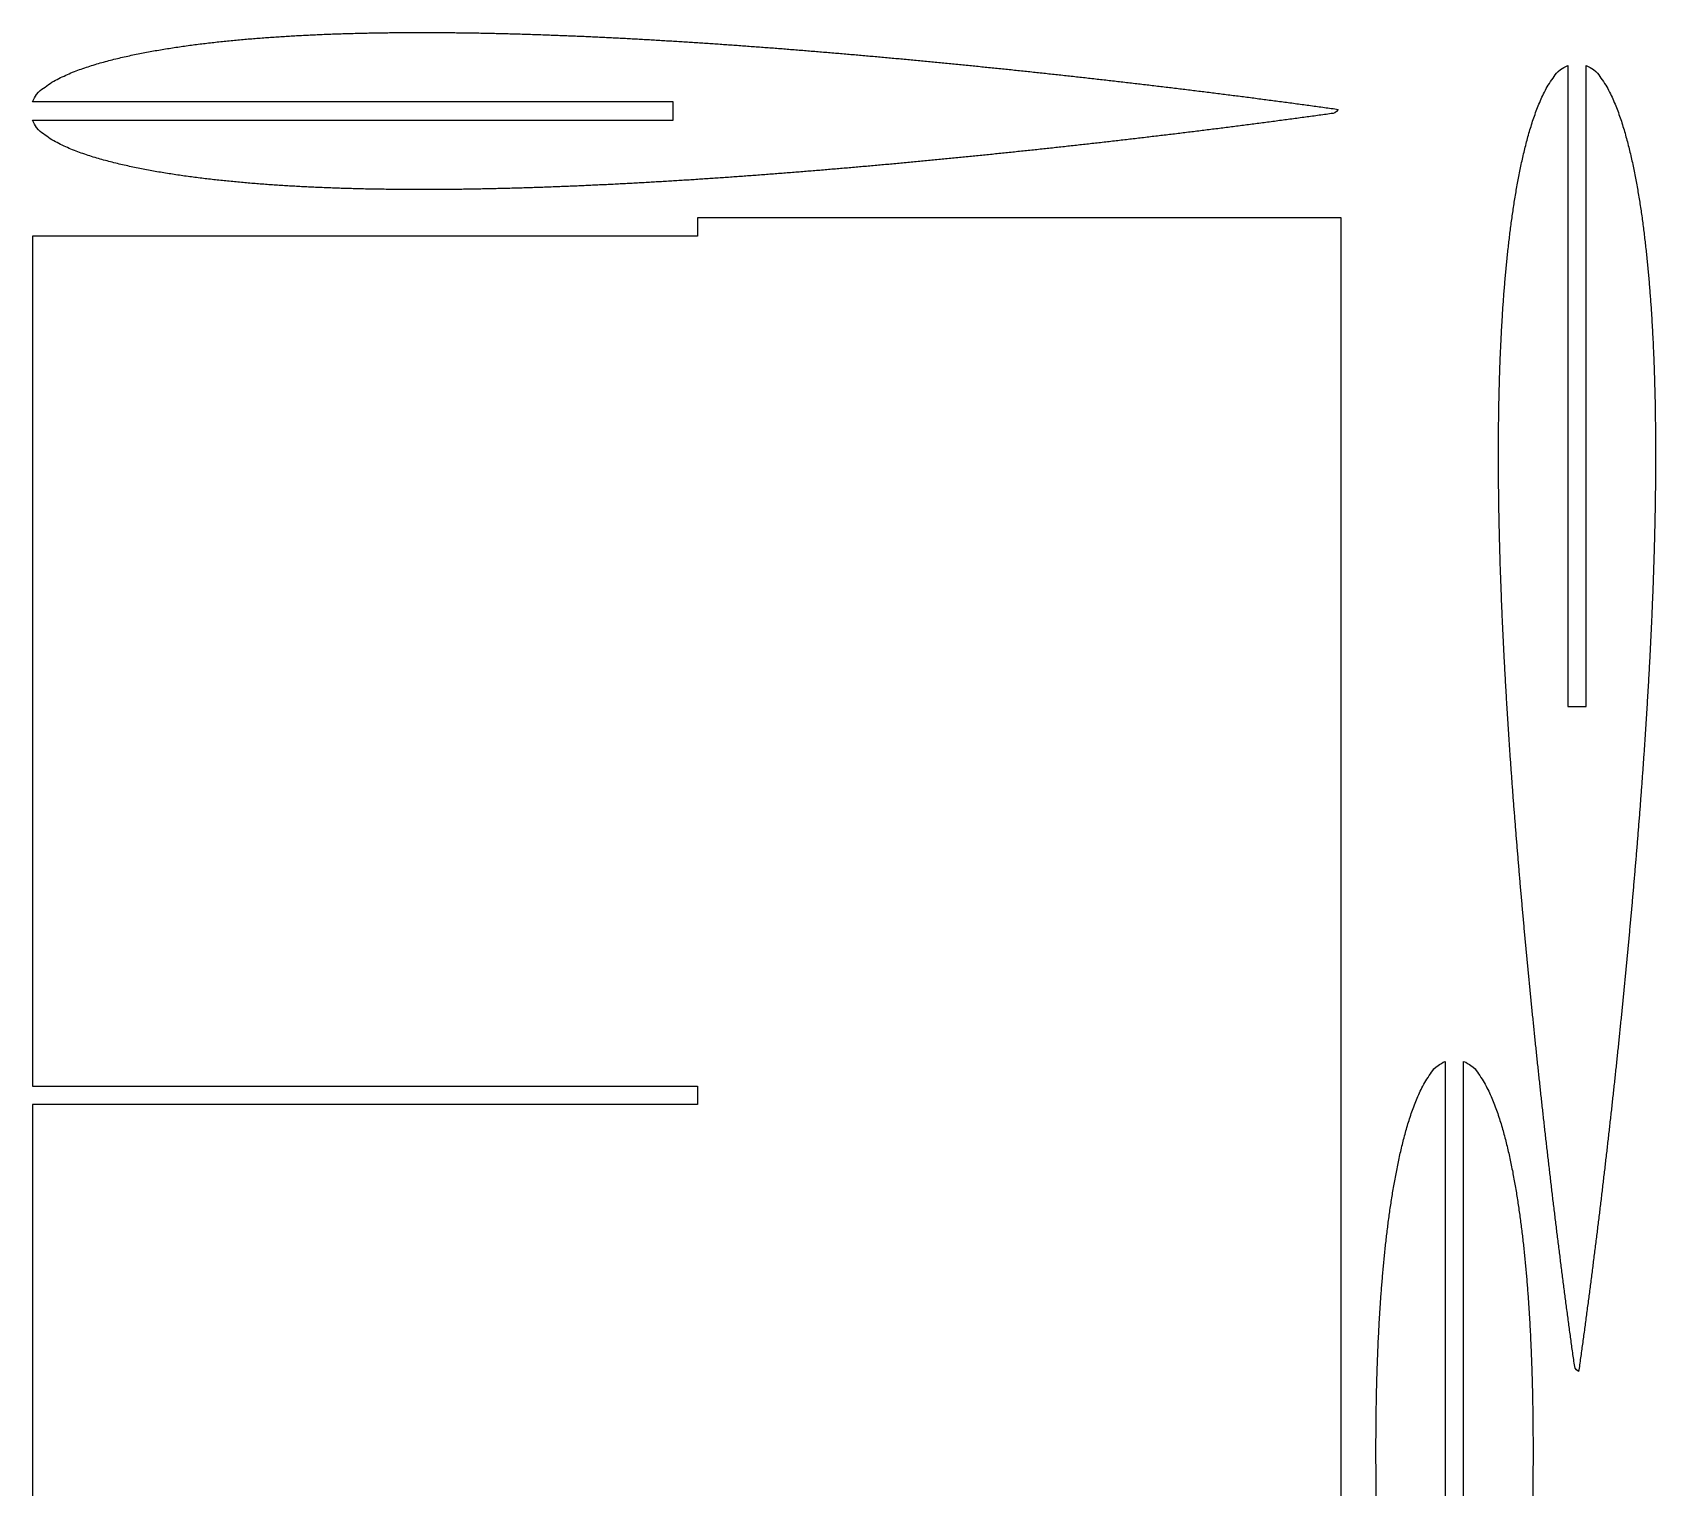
# Model space of a CAD drawing. Header units: millimetres. Extents: x 3.04 to 6.79, y 0.4 to 8.83.
# Drawn here: x 3.04 to 6.761, y 5.49 to 8.825 of the extents above; entities that cross this region are included whole.
import ezdxf

# ---------------------------------------------------------------- set-up
doc = ezdxf.new("R2010")
doc.units = ezdxf.units.MM
doc.layers.add('Default', color=18, linetype='Continuous', true_color=0x000000)

msp = doc.modelspace()

# ---------------------------------------------------------------- linework, layer by layer
at = {"layer": 'Default'}
for points in [[(6.5599, 8.7493), (6.5599, 7.2802), (6.6019, 7.2802), (6.6019, 8.7493)], [(3.04, 8.6241), (4.5091, 8.6241), (4.5091, 8.6661), (3.04, 8.6661)], [(6.279, 6.467), (6.279, 4.9979), (6.321, 4.9979), (6.321, 6.467)]]:
    msp.add_lwpolyline(points, dxfattribs=at)
msp.add_lwpolyline([(4.5643, 0.4), (6.04, 0.4), (6.04, 8.4), (4.5643, 8.4), (4.5643, 8.358), (3.04, 8.358), (3.04, 6.41), (4.5643, 6.41), (4.5643, 6.368), (3.04, 6.368), (3.04, 4.42), (4.5643, 4.42), (4.5643, 4.378), (3.04, 4.378), (3.04, 2.43), (4.5643, 2.43), (4.5643, 2.388), (3.04, 2.388), (3.04, 0.44), (4.5643, 0.44)], close=True, dxfattribs=at)
for points, knots in [([(3.04, 8.6661), (3.0429, 8.6725), (3.0531, 8.6904), (3.0646, 8.6967), (3.0809, 8.7092), (3.0965, 8.7177), (3.1124, 8.7256), (3.1281, 8.7324), (3.1439, 8.7386), (3.1597, 8.7442), (3.1755, 8.7494), (3.1913, 8.7542), (3.2071, 8.7586), (3.2229, 8.7628), (3.2387, 8.7666), (3.2545, 8.7703), (3.2702, 8.7737), (3.286, 8.777), (3.3018, 8.78), (3.3176, 8.7829), (3.3334, 8.7856), (3.3492, 8.7882), (3.365, 8.7907), (3.3808, 8.793), (3.3966, 8.7952), (3.4123, 8.7973), (3.4281, 8.7993), (3.4439, 8.8012), (3.4597, 8.803), (3.4755, 8.8047), (3.4913, 8.8063), (3.5071, 8.8078), (3.5229, 8.8093), (3.5387, 8.8106), (3.5545, 8.8119), (3.5702, 8.8131), (3.586, 8.8143), (3.6018, 8.8153), (3.6176, 8.8163), (3.6334, 8.8173), (3.6492, 8.8182), (3.665, 8.819), (3.6808, 8.8197), (3.6966, 8.8204), (3.7123, 8.8211), (3.7281, 8.8217), (3.7439, 8.8222), (3.7597, 8.8227), (3.7755, 8.8232), (3.7913, 8.8236), (3.8071, 8.8239), (3.8229, 8.8242), (3.8387, 8.8245), (3.8545, 8.8247), (3.8702, 8.8249), (3.886, 8.825), (3.9018, 8.8251), (3.9176, 8.8252), (3.9334, 8.8252), (3.9492, 8.8252), (3.965, 8.8251), (3.9808, 8.825), (3.9966, 8.8249), (4.0123, 8.8247), (4.0281, 8.8245), (4.0439, 8.8243), (4.0597, 8.8241), (4.0755, 8.8238), (4.0913, 8.8234), (4.1071, 8.8231), (4.1229, 8.8227), (4.1387, 8.8223), (4.1545, 8.8218), (4.1702, 8.8214), (4.186, 8.8209), (4.2018, 8.8204), (4.2176, 8.8198), (4.2334, 8.8192), (4.2492, 8.8186), (4.265, 8.818), (4.2808, 8.8174), (4.2966, 8.8167), (4.3123, 8.816), (4.3281, 8.8153), (4.3439, 8.8145), (4.3597, 8.8138), (4.3755, 8.813), (4.3913, 8.8122), (4.4071, 8.8113), (4.4229, 8.8105), (4.4387, 8.8096), (4.4545, 8.8087), (4.4702, 8.8078), (4.486, 8.8069), (4.5018, 8.8059), (4.5176, 8.8049), (4.5334, 8.804), (4.5492, 8.803), (4.565, 8.8019), (4.5808, 8.8009), (4.5966, 8.7998), (4.6123, 8.7988), (4.6281, 8.7977), (4.6439, 8.7966), (4.6597, 8.7954), (4.6755, 8.7943), (4.6913, 8.7931), (4.7071, 8.792), (4.7229, 8.7908), (4.7387, 8.7896), (4.7545, 8.7884), (4.7702, 8.7871), (4.786, 8.7859), (4.8018, 8.7846), (4.8176, 8.7833), (4.8334, 8.782), (4.8492, 8.7807), (4.865, 8.7794), (4.8808, 8.7781), (4.8966, 8.7767), (4.9123, 8.7754), (4.9281, 8.774), (4.9439, 8.7726), (4.9597, 8.7712), (4.9755, 8.7698), (4.9913, 8.7684), (5.0071, 8.767), (5.0229, 8.7655), (5.0387, 8.7641), (5.0545, 8.7626), (5.0702, 8.7611), (5.086, 8.7596), (5.1018, 8.7581), (5.1176, 8.7566), (5.1334, 8.7551), (5.1492, 8.7535), (5.165, 8.752), (5.1808, 8.7504), (5.1966, 8.7488), (5.2123, 8.7472), (5.2281, 8.7456), (5.2439, 8.744), (5.2597, 8.7424), (5.2755, 8.7408), (5.2913, 8.7391), (5.3071, 8.7375), (5.3229, 8.7358), (5.3387, 8.7341), (5.3545, 8.7324), (5.3702, 8.7307), (5.386, 8.729), (5.4018, 8.7273), (5.4176, 8.7256), (5.4334, 8.7238), (5.4492, 8.7221), (5.465, 8.7203), (5.4808, 8.7185), (5.4966, 8.7167), (5.5123, 8.715), (5.5281, 8.7131), (5.5439, 8.7113), (5.5597, 8.7095), (5.5755, 8.7076), (5.5913, 8.7058), (5.6071, 8.7039), (5.6229, 8.702), (5.6387, 8.7002), (5.6545, 8.6983), (5.6702, 8.6963), (5.686, 8.6944), (5.7018, 8.6925), (5.7176, 8.6905), (5.7334, 8.6886), (5.7492, 8.6866), (5.765, 8.6846), (5.7808, 8.6826), (5.7966, 8.6806), (5.8123, 8.6786), (5.8281, 8.6766), (5.8439, 8.6745), (5.8597, 8.6724), (5.8755, 8.6704), (5.8913, 8.6683), (5.9071, 8.6662), (5.9229, 8.6641), (5.9387, 8.662), (5.9545, 8.6598), (5.9702, 8.6577), (5.986, 8.6555), (6.0018, 8.6533), (6.0176, 8.6511), (6.0281, 8.6497), (6.0334, 8.6489)], [383.422958, 383.422958, 383.422958, 383.422958, 383.909759, 384.909759, 385.909759, 386.909759, 387.909759, 388.909759, 389.909759, 390.909759, 391.909759, 392.909759, 393.909759, 394.909759, 395.909759, 396.909759, 397.909759, 398.909759, 399.909759, 400.909759, 401.909759, 402.909759, 403.909759, 404.909759, 405.909759, 406.909759, 407.909759, 408.909759, 409.909759, 410.909759, 411.909759, 412.909759, 413.909759, 414.909759, 415.909759, 416.909759, 417.909759, 418.909759, 419.909759, 420.909759, 421.909759, 422.909759, 423.909759, 424.909759, 425.909759, 426.909759, 427.909759, 428.909759, 429.909759, 430.909759, 431.909759, 432.909759, 433.909759, 434.909759, 435.909759, 436.909759, 437.909759, 438.909759, 439.909759, 440.909759, 441.909759, 442.909759, 443.909759, 444.909759, 445.909759, 446.909759, 447.909759, 448.909759, 449.909759, 450.909759, 451.909759, 452.909759, 453.909759, 454.909759, 455.909759, 456.909759, 457.909759, 458.909759, 459.909759, 460.909759, 461.909759, 462.909759, 463.909759, 464.909759, 465.909759, 466.909759, 467.909759, 468.909759, 469.909759, 470.909759, 471.909759, 472.909759, 473.909759, 474.909759, 475.909759, 476.909759, 477.909759, 478.909759, 479.909759, 480.909759, 481.909759, 482.909759, 483.909759, 484.909759, 485.909759, 486.909759, 487.909759, 488.909759, 489.909759, 490.909759, 491.909759, 492.909759, 493.909759, 494.909759, 495.909759, 496.909759, 497.909759, 498.909759, 499.909759, 500.909759, 501.909759, 502.909759, 503.909759, 504.909759, 505.909759, 506.909759, 507.909759, 508.909759, 509.909759, 510.909759, 511.909759, 512.909759, 513.909759, 514.909759, 515.909759, 516.909759, 517.909759, 518.909759, 519.909759, 520.909759, 521.909759, 522.909759, 523.909759, 524.909759, 525.909759, 526.909759, 527.909759, 528.909759, 529.909759, 530.909759, 531.909759, 532.909759, 533.909759, 534.909759, 535.909759, 536.909759, 537.909759, 538.909759, 539.909759, 540.909759, 541.909759, 542.909759, 543.909759, 544.909759, 545.909759, 546.909759, 547.909759, 548.909759, 549.909759, 550.909759, 551.909759, 552.909759, 553.909759, 554.909759, 555.909759, 556.909759, 557.909759, 558.909759, 559.909759, 560.909759, 561.909759, 562.909759, 563.909759, 564.909759, 565.909759, 566.909759, 567.909759, 568.909759, 569.909759, 570.909759, 571.909759, 572.909759, 572.909759, 572.909759, 572.909759]), ([(6.5846, 5.7559), (6.5763, 5.7611), (6.5749, 5.7717), (6.5727, 5.7874), (6.5705, 5.8032), (6.5683, 5.819), (6.5662, 5.8348), (6.564, 5.8506), (6.5619, 5.8664), (6.5598, 5.8822), (6.5577, 5.898), (6.5556, 5.9138), (6.5536, 5.9296), (6.5515, 5.9453), (6.5494, 5.9611), (6.5474, 5.9769), (6.5454, 5.9927), (6.5434, 6.0085), (6.5414, 6.0243), (6.5394, 6.0401), (6.5374, 6.0559), (6.5355, 6.0717), (6.5335, 6.0874), (6.5316, 6.1032), (6.5297, 6.119), (6.5277, 6.1348), (6.5258, 6.1506), (6.524, 6.1664), (6.5221, 6.1822), (6.5202, 6.198), (6.5184, 6.2138), (6.5165, 6.2296), (6.5147, 6.2453), (6.5129, 6.2611), (6.5111, 6.2769), (6.5093, 6.2927), (6.5075, 6.3085), (6.5057, 6.3243), (6.5039, 6.3401), (6.5022, 6.3559), (6.5004, 6.3717), (6.4987, 6.3874), (6.497, 6.4032), (6.4953, 6.419), (6.4936, 6.4348), (6.4919, 6.4506), (6.4902, 6.4664), (6.4885, 6.4822), (6.4869, 6.498), (6.4852, 6.5138), (6.4836, 6.5296), (6.482, 6.5453), (6.4804, 6.5611), (6.4788, 6.5769), (6.4772, 6.5927), (6.4756, 6.6085), (6.474, 6.6243), (6.4725, 6.6401), (6.4709, 6.6559), (6.4694, 6.6717), (6.4679, 6.6874), (6.4664, 6.7032), (6.4649, 6.719), (6.4634, 6.7348), (6.4619, 6.7506), (6.4605, 6.7664), (6.459, 6.7822), (6.4576, 6.798), (6.4562, 6.8138), (6.4548, 6.8296), (6.4534, 6.8453), (6.452, 6.8611), (6.4506, 6.8769), (6.4493, 6.8927), (6.4479, 6.9085), (6.4466, 6.9243), (6.4453, 6.9401), (6.444, 6.9559), (6.4427, 6.9717), (6.4414, 6.9874), (6.4401, 7.0032), (6.4389, 7.019), (6.4377, 7.0348), (6.4364, 7.0506), (6.4352, 7.0664), (6.434, 7.0822), (6.4329, 7.098), (6.4317, 7.1138), (6.4306, 7.1296), (6.4294, 7.1453), (6.4283, 7.1611), (6.4272, 7.1769), (6.4262, 7.1927), (6.4251, 7.2085), (6.4241, 7.2243), (6.423, 7.2401), (6.422, 7.2559), (6.4211, 7.2717), (6.4201, 7.2874), (6.4191, 7.3032), (6.4182, 7.319), (6.4173, 7.3348), (6.4164, 7.3506), (6.4155, 7.3664), (6.4147, 7.3822), (6.4138, 7.398), (6.413, 7.4138), (6.4122, 7.4296), (6.4115, 7.4453), (6.4107, 7.4611), (6.41, 7.4769), (6.4093, 7.4927), (6.4086, 7.5085), (6.408, 7.5243), (6.4074, 7.5401), (6.4068, 7.5559), (6.4062, 7.5717), (6.4056, 7.5874), (6.4051, 7.6032), (6.4046, 7.619), (6.4042, 7.6348), (6.4037, 7.6506), (6.4033, 7.6664), (6.4029, 7.6822), (6.4026, 7.698), (6.4022, 7.7138), (6.4019, 7.7296), (6.4017, 7.7453), (6.4015, 7.7611), (6.4013, 7.7769), (6.4011, 7.7927), (6.401, 7.8085), (6.4009, 7.8243), (6.4008, 7.8401), (6.4008, 7.8559), (6.4008, 7.8717), (6.4009, 7.8874), (6.401, 7.9032), (6.4011, 7.919), (6.4013, 7.9348), (6.4015, 7.9506), (6.4018, 7.9664), (6.4021, 7.9822), (6.4024, 7.998), (6.4028, 8.0138), (6.4033, 8.0296), (6.4038, 8.0453), (6.4043, 8.0611), (6.4049, 8.0769), (6.4056, 8.0927), (6.4063, 8.1085), (6.407, 8.1243), (6.4078, 8.1401), (6.4087, 8.1559), (6.4097, 8.1717), (6.4107, 8.1874), (6.4117, 8.2032), (6.4129, 8.219), (6.4141, 8.2348), (6.4154, 8.2506), (6.4167, 8.2664), (6.4182, 8.2822), (6.4197, 8.298), (6.4213, 8.3138), (6.423, 8.3296), (6.4248, 8.3453), (6.4267, 8.3611), (6.4287, 8.3769), (6.4308, 8.3927), (6.433, 8.4085), (6.4353, 8.4243), (6.4378, 8.4401), (6.4404, 8.4559), (6.4431, 8.4717), (6.446, 8.4874), (6.449, 8.5032), (6.4523, 8.519), (6.4557, 8.5348), (6.4594, 8.5506), (6.4632, 8.5664), (6.4674, 8.5822), (6.4718, 8.598), (6.4766, 8.6138), (6.4818, 8.6296), (6.4874, 8.6453), (6.4936, 8.6611), (6.5004, 8.6769), (6.5083, 8.6927), (6.5168, 8.7084), (6.5293, 8.7247), (6.5357, 8.7362), (6.5535, 8.7464), (6.5599, 8.7493)], [190.95592, 190.95592, 190.95592, 190.95592, 191.95592, 192.95592, 193.95592, 194.95592, 195.95592, 196.95592, 197.95592, 198.95592, 199.95592, 200.95592, 201.95592, 202.95592, 203.95592, 204.95592, 205.95592, 206.95592, 207.95592, 208.95592, 209.95592, 210.95592, 211.95592, 212.95592, 213.95592, 214.95592, 215.95592, 216.95592, 217.95592, 218.95592, 219.95592, 220.95592, 221.95592, 222.95592, 223.95592, 224.95592, 225.95592, 226.95592, 227.95592, 228.95592, 229.95592, 230.95592, 231.95592, 232.95592, 233.95592, 234.95592, 235.95592, 236.95592, 237.95592, 238.95592, 239.95592, 240.95592, 241.95592, 242.95592, 243.95592, 244.95592, 245.95592, 246.95592, 247.95592, 248.95592, 249.95592, 250.95592, 251.95592, 252.95592, 253.95592, 254.95592, 255.95592, 256.95592, 257.95592, 258.95592, 259.95592, 260.95592, 261.95592, 262.95592, 263.95592, 264.95592, 265.95592, 266.95592, 267.95592, 268.95592, 269.95592, 270.95592, 271.95592, 272.95592, 273.95592, 274.95592, 275.95592, 276.95592, 277.95592, 278.95592, 279.95592, 280.95592, 281.95592, 282.95592, 283.95592, 284.95592, 285.95592, 286.95592, 287.95592, 288.95592, 289.95592, 290.95592, 291.95592, 292.95592, 293.95592, 294.95592, 295.95592, 296.95592, 297.95592, 298.95592, 299.95592, 300.95592, 301.95592, 302.95592, 303.95592, 304.95592, 305.95592, 306.95592, 307.95592, 308.95592, 309.95592, 310.95592, 311.95592, 312.95592, 313.95592, 314.95592, 315.95592, 316.95592, 317.95592, 318.95592, 319.95592, 320.95592, 321.95592, 322.95592, 323.95592, 324.95592, 325.95592, 326.95592, 327.95592, 328.95592, 329.95592, 330.95592, 331.95592, 332.95592, 333.95592, 334.95592, 335.95592, 336.95592, 337.95592, 338.95592, 339.95592, 340.95592, 341.95592, 342.95592, 343.95592, 344.95592, 345.95592, 346.95592, 347.95592, 348.95592, 349.95592, 350.95592, 351.95592, 352.95592, 353.95592, 354.95592, 355.95592, 356.95592, 357.95592, 358.95592, 359.95592, 360.95592, 361.95592, 362.95592, 363.95592, 364.95592, 365.95592, 366.95592, 367.95592, 368.95592, 369.95592, 370.95592, 371.95592, 372.95592, 373.95592, 374.95592, 375.95592, 376.95592, 377.95592, 378.95592, 379.95592, 380.442721, 380.442721, 380.442721, 380.442721]), ([(6.6019, 8.7493), (6.6083, 8.7464), (6.6261, 8.7362), (6.6324, 8.7247), (6.6449, 8.7084), (6.6535, 8.6927), (6.6613, 8.6769), (6.6682, 8.6611), (6.6743, 8.6453), (6.68, 8.6296), (6.6851, 8.6138), (6.6899, 8.598), (6.6943, 8.5822), (6.6985, 8.5664), (6.7024, 8.5506), (6.706, 8.5348), (6.7095, 8.519), (6.7127, 8.5032), (6.7157, 8.4874), (6.7186, 8.4717), (6.7214, 8.4559), (6.724, 8.4401), (6.7264, 8.4243), (6.7288, 8.4085), (6.731, 8.3927), (6.7331, 8.3769), (6.735, 8.3611), (6.7369, 8.3453), (6.7387, 8.3296), (6.7404, 8.3138), (6.742, 8.298), (6.7435, 8.2822), (6.745, 8.2664), (6.7463, 8.2506), (6.7476, 8.2348), (6.7488, 8.219), (6.75, 8.2032), (6.7511, 8.1874), (6.7521, 8.1717), (6.753, 8.1559), (6.7539, 8.1401), (6.7547, 8.1243), (6.7555, 8.1085), (6.7562, 8.0927), (6.7568, 8.0769), (6.7574, 8.0611), (6.758, 8.0453), (6.7585, 8.0296), (6.7589, 8.0138), (6.7593, 7.998), (6.7597, 7.9822), (6.76, 7.9664), (6.7602, 7.9506), (6.7604, 7.9348), (6.7606, 7.919), (6.7608, 7.9032), (6.7608, 7.8874), (6.7609, 7.8717), (6.7609, 7.8559), (6.7609, 7.8401), (6.7608, 7.8243), (6.7608, 7.8085), (6.7606, 7.7927), (6.7605, 7.7769), (6.7603, 7.7611), (6.76, 7.7453), (6.7598, 7.7296), (6.7595, 7.7138), (6.7592, 7.698), (6.7588, 7.6822), (6.7584, 7.6664), (6.758, 7.6506), (6.7576, 7.6348), (6.7571, 7.619), (6.7566, 7.6032), (6.7561, 7.5874), (6.7555, 7.5717), (6.755, 7.5559), (6.7544, 7.5401), (6.7537, 7.5243), (6.7531, 7.5085), (6.7524, 7.4927), (6.7517, 7.4769), (6.751, 7.4611), (6.7502, 7.4453), (6.7495, 7.4296), (6.7487, 7.4138), (6.7479, 7.398), (6.7471, 7.3822), (6.7462, 7.3664), (6.7453, 7.3506), (6.7444, 7.3348), (6.7435, 7.319), (6.7426, 7.3032), (6.7416, 7.2874), (6.7407, 7.2717), (6.7397, 7.2559), (6.7387, 7.2401), (6.7377, 7.2243), (6.7366, 7.2085), (6.7356, 7.1927), (6.7345, 7.1769), (6.7334, 7.1611), (6.7323, 7.1453), (6.7312, 7.1296), (6.73, 7.1138), (6.7289, 7.098), (6.7277, 7.0822), (6.7265, 7.0664), (6.7253, 7.0506), (6.7241, 7.0348), (6.7228, 7.019), (6.7216, 7.0032), (6.7203, 6.9874), (6.7191, 6.9717), (6.7178, 6.9559), (6.7165, 6.9401), (6.7151, 6.9243), (6.7138, 6.9085), (6.7125, 6.8927), (6.7111, 6.8769), (6.7097, 6.8611), (6.7084, 6.8453), (6.707, 6.8296), (6.7056, 6.8138), (6.7041, 6.798), (6.7027, 6.7822), (6.7012, 6.7664), (6.6998, 6.7506), (6.6983, 6.7348), (6.6968, 6.719), (6.6953, 6.7032), (6.6938, 6.6874), (6.6923, 6.6717), (6.6908, 6.6559), (6.6892, 6.6401), (6.6877, 6.6243), (6.6861, 6.6085), (6.6845, 6.5927), (6.683, 6.5769), (6.6814, 6.5611), (6.6797, 6.5453), (6.6781, 6.5296), (6.6765, 6.5138), (6.6749, 6.498), (6.6732, 6.4822), (6.6715, 6.4664), (6.6699, 6.4506), (6.6682, 6.4348), (6.6665, 6.419), (6.6648, 6.4032), (6.663, 6.3874), (6.6613, 6.3717), (6.6596, 6.3559), (6.6578, 6.3401), (6.656, 6.3243), (6.6543, 6.3085), (6.6525, 6.2927), (6.6507, 6.2769), (6.6489, 6.2611), (6.647, 6.2453), (6.6452, 6.2296), (6.6434, 6.2138), (6.6415, 6.198), (6.6396, 6.1822), (6.6378, 6.1664), (6.6359, 6.1506), (6.634, 6.1348), (6.6321, 6.119), (6.6301, 6.1032), (6.6282, 6.0874), (6.6263, 6.0717), (6.6243, 6.0559), (6.6223, 6.0401), (6.6203, 6.0243), (6.6183, 6.0085), (6.6163, 5.9927), (6.6143, 5.9769), (6.6123, 5.9611), (6.6102, 5.9453), (6.6082, 5.9296), (6.6061, 5.9138), (6.604, 5.898), (6.6019, 5.8822), (6.5998, 5.8664), (6.5977, 5.8506), (6.5955, 5.8348), (6.5934, 5.819), (6.5912, 5.8032), (6.589, 5.7874), (6.5869, 5.7717), (6.5854, 5.7611), (6.5846, 5.7559)], [383.422958, 383.422958, 383.422958, 383.422958, 383.909759, 384.909759, 385.909759, 386.909759, 387.909759, 388.909759, 389.909759, 390.909759, 391.909759, 392.909759, 393.909759, 394.909759, 395.909759, 396.909759, 397.909759, 398.909759, 399.909759, 400.909759, 401.909759, 402.909759, 403.909759, 404.909759, 405.909759, 406.909759, 407.909759, 408.909759, 409.909759, 410.909759, 411.909759, 412.909759, 413.909759, 414.909759, 415.909759, 416.909759, 417.909759, 418.909759, 419.909759, 420.909759, 421.909759, 422.909759, 423.909759, 424.909759, 425.909759, 426.909759, 427.909759, 428.909759, 429.909759, 430.909759, 431.909759, 432.909759, 433.909759, 434.909759, 435.909759, 436.909759, 437.909759, 438.909759, 439.909759, 440.909759, 441.909759, 442.909759, 443.909759, 444.909759, 445.909759, 446.909759, 447.909759, 448.909759, 449.909759, 450.909759, 451.909759, 452.909759, 453.909759, 454.909759, 455.909759, 456.909759, 457.909759, 458.909759, 459.909759, 460.909759, 461.909759, 462.909759, 463.909759, 464.909759, 465.909759, 466.909759, 467.909759, 468.909759, 469.909759, 470.909759, 471.909759, 472.909759, 473.909759, 474.909759, 475.909759, 476.909759, 477.909759, 478.909759, 479.909759, 480.909759, 481.909759, 482.909759, 483.909759, 484.909759, 485.909759, 486.909759, 487.909759, 488.909759, 489.909759, 490.909759, 491.909759, 492.909759, 493.909759, 494.909759, 495.909759, 496.909759, 497.909759, 498.909759, 499.909759, 500.909759, 501.909759, 502.909759, 503.909759, 504.909759, 505.909759, 506.909759, 507.909759, 508.909759, 509.909759, 510.909759, 511.909759, 512.909759, 513.909759, 514.909759, 515.909759, 516.909759, 517.909759, 518.909759, 519.909759, 520.909759, 521.909759, 522.909759, 523.909759, 524.909759, 525.909759, 526.909759, 527.909759, 528.909759, 529.909759, 530.909759, 531.909759, 532.909759, 533.909759, 534.909759, 535.909759, 536.909759, 537.909759, 538.909759, 539.909759, 540.909759, 541.909759, 542.909759, 543.909759, 544.909759, 545.909759, 546.909759, 547.909759, 548.909759, 549.909759, 550.909759, 551.909759, 552.909759, 553.909759, 554.909759, 555.909759, 556.909759, 557.909759, 558.909759, 559.909759, 560.909759, 561.909759, 562.909759, 563.909759, 564.909759, 565.909759, 566.909759, 567.909759, 568.909759, 569.909759, 570.909759, 571.909759, 572.909759, 572.909759, 572.909759, 572.909759]), ([(6.0334, 8.6489), (6.0281, 8.6406), (6.0176, 8.6391), (6.0018, 8.637), (5.986, 8.6348), (5.9702, 8.6326), (5.9545, 8.6305), (5.9387, 8.6283), (5.9229, 8.6262), (5.9071, 8.6241), (5.8913, 8.622), (5.8755, 8.6199), (5.8597, 8.6178), (5.8439, 8.6158), (5.8281, 8.6137), (5.8123, 8.6117), (5.7966, 8.6097), (5.7808, 8.6077), (5.765, 8.6057), (5.7492, 8.6037), (5.7334, 8.6017), (5.7176, 8.5997), (5.7018, 8.5978), (5.686, 8.5959), (5.6702, 8.5939), (5.6545, 8.592), (5.6387, 8.5901), (5.6229, 8.5882), (5.6071, 8.5864), (5.5913, 8.5845), (5.5755, 8.5826), (5.5597, 8.5808), (5.5439, 8.579), (5.5281, 8.5771), (5.5123, 8.5753), (5.4966, 8.5735), (5.4808, 8.5717), (5.465, 8.57), (5.4492, 8.5682), (5.4334, 8.5664), (5.4176, 8.5647), (5.4018, 8.563), (5.386, 8.5612), (5.3702, 8.5595), (5.3545, 8.5578), (5.3387, 8.5561), (5.3229, 8.5545), (5.3071, 8.5528), (5.2913, 8.5512), (5.2755, 8.5495), (5.2597, 8.5479), (5.2439, 8.5463), (5.2281, 8.5446), (5.2123, 8.543), (5.1966, 8.5415), (5.1808, 8.5399), (5.165, 8.5383), (5.1492, 8.5368), (5.1334, 8.5352), (5.1176, 8.5337), (5.1018, 8.5322), (5.086, 8.5307), (5.0702, 8.5292), (5.0545, 8.5277), (5.0387, 8.5262), (5.0229, 8.5248), (5.0071, 8.5233), (4.9913, 8.5219), (4.9755, 8.5205), (4.9597, 8.519), (4.9439, 8.5176), (4.9281, 8.5163), (4.9123, 8.5149), (4.8966, 8.5135), (4.8808, 8.5122), (4.865, 8.5109), (4.8492, 8.5095), (4.8334, 8.5082), (4.8176, 8.5069), (4.8018, 8.5057), (4.786, 8.5044), (4.7702, 8.5032), (4.7545, 8.5019), (4.7387, 8.5007), (4.7229, 8.4995), (4.7071, 8.4983), (4.6913, 8.4971), (4.6755, 8.496), (4.6597, 8.4948), (4.6439, 8.4937), (4.6281, 8.4926), (4.6123, 8.4915), (4.5966, 8.4904), (4.5808, 8.4894), (4.565, 8.4883), (4.5492, 8.4873), (4.5334, 8.4863), (4.5176, 8.4853), (4.5018, 8.4844), (4.486, 8.4834), (4.4702, 8.4825), (4.4545, 8.4816), (4.4387, 8.4807), (4.4229, 8.4798), (4.4071, 8.479), (4.3913, 8.4781), (4.3755, 8.4773), (4.3597, 8.4765), (4.3439, 8.4758), (4.3281, 8.475), (4.3123, 8.4743), (4.2966, 8.4736), (4.2808, 8.4729), (4.265, 8.4723), (4.2492, 8.4716), (4.2334, 8.471), (4.2176, 8.4705), (4.2018, 8.4699), (4.186, 8.4694), (4.1702, 8.4689), (4.1545, 8.4684), (4.1387, 8.468), (4.1229, 8.4676), (4.1071, 8.4672), (4.0913, 8.4668), (4.0755, 8.4665), (4.0597, 8.4662), (4.0439, 8.466), (4.0281, 8.4657), (4.0123, 8.4655), (3.9966, 8.4654), (3.9808, 8.4652), (3.965, 8.4652), (3.9492, 8.4651), (3.9334, 8.4651), (3.9176, 8.4651), (3.9018, 8.4652), (3.886, 8.4652), (3.8702, 8.4654), (3.8545, 8.4656), (3.8387, 8.4658), (3.8229, 8.466), (3.8071, 8.4663), (3.7913, 8.4667), (3.7755, 8.4671), (3.7597, 8.4675), (3.7439, 8.468), (3.7281, 8.4686), (3.7123, 8.4692), (3.6966, 8.4698), (3.6808, 8.4705), (3.665, 8.4713), (3.6492, 8.4721), (3.6334, 8.473), (3.6176, 8.4739), (3.6018, 8.4749), (3.586, 8.476), (3.5702, 8.4772), (3.5545, 8.4784), (3.5387, 8.4797), (3.5229, 8.481), (3.5071, 8.4825), (3.4913, 8.484), (3.4755, 8.4856), (3.4597, 8.4873), (3.4439, 8.4891), (3.4281, 8.491), (3.4123, 8.4929), (3.3966, 8.495), (3.3808, 8.4973), (3.365, 8.4996), (3.3492, 8.502), (3.3334, 8.5046), (3.3176, 8.5074), (3.3018, 8.5103), (3.286, 8.5133), (3.2702, 8.5166), (3.2545, 8.52), (3.2387, 8.5236), (3.2229, 8.5275), (3.2071, 8.5317), (3.1913, 8.5361), (3.1755, 8.5409), (3.1597, 8.546), (3.1439, 8.5517), (3.1281, 8.5578), (3.1124, 8.5647), (3.0965, 8.5725), (3.0809, 8.5811), (3.0646, 8.5936), (3.0531, 8.5999), (3.0429, 8.6177), (3.04, 8.6241)], [190.95592, 190.95592, 190.95592, 190.95592, 191.95592, 192.95592, 193.95592, 194.95592, 195.95592, 196.95592, 197.95592, 198.95592, 199.95592, 200.95592, 201.95592, 202.95592, 203.95592, 204.95592, 205.95592, 206.95592, 207.95592, 208.95592, 209.95592, 210.95592, 211.95592, 212.95592, 213.95592, 214.95592, 215.95592, 216.95592, 217.95592, 218.95592, 219.95592, 220.95592, 221.95592, 222.95592, 223.95592, 224.95592, 225.95592, 226.95592, 227.95592, 228.95592, 229.95592, 230.95592, 231.95592, 232.95592, 233.95592, 234.95592, 235.95592, 236.95592, 237.95592, 238.95592, 239.95592, 240.95592, 241.95592, 242.95592, 243.95592, 244.95592, 245.95592, 246.95592, 247.95592, 248.95592, 249.95592, 250.95592, 251.95592, 252.95592, 253.95592, 254.95592, 255.95592, 256.95592, 257.95592, 258.95592, 259.95592, 260.95592, 261.95592, 262.95592, 263.95592, 264.95592, 265.95592, 266.95592, 267.95592, 268.95592, 269.95592, 270.95592, 271.95592, 272.95592, 273.95592, 274.95592, 275.95592, 276.95592, 277.95592, 278.95592, 279.95592, 280.95592, 281.95592, 282.95592, 283.95592, 284.95592, 285.95592, 286.95592, 287.95592, 288.95592, 289.95592, 290.95592, 291.95592, 292.95592, 293.95592, 294.95592, 295.95592, 296.95592, 297.95592, 298.95592, 299.95592, 300.95592, 301.95592, 302.95592, 303.95592, 304.95592, 305.95592, 306.95592, 307.95592, 308.95592, 309.95592, 310.95592, 311.95592, 312.95592, 313.95592, 314.95592, 315.95592, 316.95592, 317.95592, 318.95592, 319.95592, 320.95592, 321.95592, 322.95592, 323.95592, 324.95592, 325.95592, 326.95592, 327.95592, 328.95592, 329.95592, 330.95592, 331.95592, 332.95592, 333.95592, 334.95592, 335.95592, 336.95592, 337.95592, 338.95592, 339.95592, 340.95592, 341.95592, 342.95592, 343.95592, 344.95592, 345.95592, 346.95592, 347.95592, 348.95592, 349.95592, 350.95592, 351.95592, 352.95592, 353.95592, 354.95592, 355.95592, 356.95592, 357.95592, 358.95592, 359.95592, 360.95592, 361.95592, 362.95592, 363.95592, 364.95592, 365.95592, 366.95592, 367.95592, 368.95592, 369.95592, 370.95592, 371.95592, 372.95592, 373.95592, 374.95592, 375.95592, 376.95592, 377.95592, 378.95592, 379.95592, 380.442721, 380.442721, 380.442721, 380.442721]), ([(6.3038, 3.4736), (6.2955, 3.4789), (6.294, 3.4894), (6.2919, 3.5052), (6.2897, 3.521), (6.2875, 3.5368), (6.2854, 3.5526), (6.2832, 3.5684), (6.2811, 3.5841), (6.279, 3.5999), (6.2769, 3.6157), (6.2748, 3.6315), (6.2727, 3.6473), (6.2707, 3.6631), (6.2686, 3.6789), (6.2666, 3.6947), (6.2646, 3.7105), (6.2626, 3.7262), (6.2606, 3.742), (6.2586, 3.7578), (6.2566, 3.7736), (6.2546, 3.7894), (6.2527, 3.8052), (6.2508, 3.821), (6.2488, 3.8368), (6.2469, 3.8526), (6.245, 3.8684), (6.2431, 3.8841), (6.2413, 3.8999), (6.2394, 3.9157), (6.2375, 3.9315), (6.2357, 3.9473), (6.2339, 3.9631), (6.232, 3.9789), (6.2302, 3.9947), (6.2284, 4.0105), (6.2266, 4.0262), (6.2249, 4.042), (6.2231, 4.0578), (6.2213, 4.0736), (6.2196, 4.0894), (6.2179, 4.1052), (6.2161, 4.121), (6.2144, 4.1368), (6.2127, 4.1526), (6.211, 4.1684), (6.2094, 4.1841), (6.2077, 4.1999), (6.206, 4.2157), (6.2044, 4.2315), (6.2028, 4.2473), (6.2012, 4.2631), (6.1995, 4.2789), (6.1979, 4.2947), (6.1964, 4.3105), (6.1948, 4.3262), (6.1932, 4.342), (6.1917, 4.3578), (6.1901, 4.3736), (6.1886, 4.3894), (6.1871, 4.4052), (6.1856, 4.421), (6.1841, 4.4368), (6.1826, 4.4526), (6.1811, 4.4684), (6.1797, 4.4841), (6.1782, 4.4999), (6.1768, 4.5157), (6.1753, 4.5315), (6.1739, 4.5473), (6.1725, 4.5631), (6.1712, 4.5789), (6.1698, 4.5947), (6.1684, 4.6105), (6.1671, 4.6262), (6.1658, 4.642), (6.1644, 4.6578), (6.1631, 4.6736), (6.1618, 4.6894), (6.1606, 4.7052), (6.1593, 4.721), (6.1581, 4.7368), (6.1568, 4.7526), (6.1556, 4.7684), (6.1544, 4.7841), (6.1532, 4.7999), (6.152, 4.8157), (6.1509, 4.8315), (6.1497, 4.8473), (6.1486, 4.8631), (6.1475, 4.8789), (6.1464, 4.8947), (6.1453, 4.9105), (6.1443, 4.9262), (6.1432, 4.942), (6.1422, 4.9578), (6.1412, 4.9736), (6.1402, 4.9894), (6.1393, 5.0052), (6.1383, 5.021), (6.1374, 5.0368), (6.1365, 5.0526), (6.1356, 5.0684), (6.1347, 5.0841), (6.1338, 5.0999), (6.133, 5.1157), (6.1322, 5.1315), (6.1314, 5.1473), (6.1307, 5.1631), (6.1299, 5.1789), (6.1292, 5.1947), (6.1285, 5.2105), (6.1278, 5.2262), (6.1272, 5.242), (6.1265, 5.2578), (6.1259, 5.2736), (6.1254, 5.2894), (6.1248, 5.3052), (6.1243, 5.321), (6.1238, 5.3368), (6.1233, 5.3526), (6.1229, 5.3684), (6.1225, 5.3841), (6.1221, 5.3999), (6.1217, 5.4157), (6.1214, 5.4315), (6.1211, 5.4473), (6.1209, 5.4631), (6.1206, 5.4789), (6.1204, 5.4947), (6.1203, 5.5105), (6.1201, 5.5262), (6.1201, 5.542), (6.12, 5.5578), (6.12, 5.5736), (6.12, 5.5894), (6.1201, 5.6052), (6.1201, 5.621), (6.1203, 5.6368), (6.1205, 5.6526), (6.1207, 5.6684), (6.1209, 5.6841), (6.1212, 5.6999), (6.1216, 5.7157), (6.122, 5.7315), (6.1224, 5.7473), (6.1229, 5.7631), (6.1235, 5.7789), (6.1241, 5.7947), (6.1247, 5.8105), (6.1254, 5.8262), (6.1262, 5.842), (6.127, 5.8578), (6.1279, 5.8736), (6.1288, 5.8894), (6.1298, 5.9052), (6.1309, 5.921), (6.1321, 5.9368), (6.1333, 5.9526), (6.1346, 5.9684), (6.1359, 5.9841), (6.1374, 5.9999), (6.1389, 6.0157), (6.1405, 6.0315), (6.1422, 6.0473), (6.144, 6.0631), (6.1459, 6.0789), (6.1478, 6.0947), (6.1499, 6.1105), (6.1521, 6.1262), (6.1545, 6.142), (6.1569, 6.1578), (6.1595, 6.1736), (6.1623, 6.1894), (6.1652, 6.2052), (6.1682, 6.221), (6.1714, 6.2368), (6.1749, 6.2526), (6.1785, 6.2684), (6.1824, 6.2841), (6.1866, 6.2999), (6.191, 6.3157), (6.1958, 6.3315), (6.2009, 6.3473), (6.2066, 6.3631), (6.2127, 6.3789), (6.2196, 6.3947), (6.2274, 6.4105), (6.236, 6.4261), (6.2485, 6.4424), (6.2548, 6.454), (6.2726, 6.4641), (6.279, 6.467)], [190.95592, 190.95592, 190.95592, 190.95592, 191.95592, 192.95592, 193.95592, 194.95592, 195.95592, 196.95592, 197.95592, 198.95592, 199.95592, 200.95592, 201.95592, 202.95592, 203.95592, 204.95592, 205.95592, 206.95592, 207.95592, 208.95592, 209.95592, 210.95592, 211.95592, 212.95592, 213.95592, 214.95592, 215.95592, 216.95592, 217.95592, 218.95592, 219.95592, 220.95592, 221.95592, 222.95592, 223.95592, 224.95592, 225.95592, 226.95592, 227.95592, 228.95592, 229.95592, 230.95592, 231.95592, 232.95592, 233.95592, 234.95592, 235.95592, 236.95592, 237.95592, 238.95592, 239.95592, 240.95592, 241.95592, 242.95592, 243.95592, 244.95592, 245.95592, 246.95592, 247.95592, 248.95592, 249.95592, 250.95592, 251.95592, 252.95592, 253.95592, 254.95592, 255.95592, 256.95592, 257.95592, 258.95592, 259.95592, 260.95592, 261.95592, 262.95592, 263.95592, 264.95592, 265.95592, 266.95592, 267.95592, 268.95592, 269.95592, 270.95592, 271.95592, 272.95592, 273.95592, 274.95592, 275.95592, 276.95592, 277.95592, 278.95592, 279.95592, 280.95592, 281.95592, 282.95592, 283.95592, 284.95592, 285.95592, 286.95592, 287.95592, 288.95592, 289.95592, 290.95592, 291.95592, 292.95592, 293.95592, 294.95592, 295.95592, 296.95592, 297.95592, 298.95592, 299.95592, 300.95592, 301.95592, 302.95592, 303.95592, 304.95592, 305.95592, 306.95592, 307.95592, 308.95592, 309.95592, 310.95592, 311.95592, 312.95592, 313.95592, 314.95592, 315.95592, 316.95592, 317.95592, 318.95592, 319.95592, 320.95592, 321.95592, 322.95592, 323.95592, 324.95592, 325.95592, 326.95592, 327.95592, 328.95592, 329.95592, 330.95592, 331.95592, 332.95592, 333.95592, 334.95592, 335.95592, 336.95592, 337.95592, 338.95592, 339.95592, 340.95592, 341.95592, 342.95592, 343.95592, 344.95592, 345.95592, 346.95592, 347.95592, 348.95592, 349.95592, 350.95592, 351.95592, 352.95592, 353.95592, 354.95592, 355.95592, 356.95592, 357.95592, 358.95592, 359.95592, 360.95592, 361.95592, 362.95592, 363.95592, 364.95592, 365.95592, 366.95592, 367.95592, 368.95592, 369.95592, 370.95592, 371.95592, 372.95592, 373.95592, 374.95592, 375.95592, 376.95592, 377.95592, 378.95592, 379.95592, 380.442721, 380.442721, 380.442721, 380.442721]), ([(6.321, 6.467), (6.3274, 6.4641), (6.3452, 6.454), (6.3516, 6.4424), (6.3641, 6.4261), (6.3726, 6.4105), (6.3805, 6.3947), (6.3873, 6.3789), (6.3935, 6.3631), (6.3991, 6.3473), (6.4043, 6.3315), (6.4091, 6.3157), (6.4135, 6.2999), (6.4177, 6.2841), (6.4215, 6.2684), (6.4252, 6.2526), (6.4286, 6.2368), (6.4319, 6.221), (6.4349, 6.2052), (6.4378, 6.1894), (6.4405, 6.1736), (6.4431, 6.1578), (6.4456, 6.142), (6.4479, 6.1262), (6.4501, 6.1105), (6.4522, 6.0947), (6.4542, 6.0789), (6.4561, 6.0631), (6.4579, 6.0473), (6.4596, 6.0315), (6.4612, 6.0157), (6.4627, 5.9999), (6.4642, 5.9841), (6.4655, 5.9684), (6.4668, 5.9526), (6.468, 5.9368), (6.4692, 5.921), (6.4702, 5.9052), (6.4712, 5.8894), (6.4722, 5.8736), (6.4731, 5.8578), (6.4739, 5.842), (6.4746, 5.8262), (6.4753, 5.8105), (6.476, 5.7947), (6.4766, 5.7789), (6.4771, 5.7631), (6.4776, 5.7473), (6.4781, 5.7315), (6.4785, 5.7157), (6.4788, 5.6999), (6.4791, 5.6841), (6.4794, 5.6684), (6.4796, 5.6526), (6.4798, 5.6368), (6.4799, 5.621), (6.48, 5.6052), (6.4801, 5.5894), (6.4801, 5.5736), (6.4801, 5.5578), (6.48, 5.542), (6.4799, 5.5262), (6.4798, 5.5105), (6.4796, 5.4947), (6.4794, 5.4789), (6.4792, 5.4631), (6.479, 5.4473), (6.4787, 5.4315), (6.4783, 5.4157), (6.478, 5.3999), (6.4776, 5.3841), (6.4772, 5.3684), (6.4767, 5.3526), (6.4763, 5.3368), (6.4758, 5.321), (6.4753, 5.3052), (6.4747, 5.2894), (6.4741, 5.2736), (6.4735, 5.2578), (6.4729, 5.242), (6.4723, 5.2262), (6.4716, 5.2105), (6.4709, 5.1947), (6.4702, 5.1789), (6.4694, 5.1631), (6.4687, 5.1473), (6.4679, 5.1315), (6.4671, 5.1157), (6.4662, 5.0999), (6.4654, 5.0841), (6.4645, 5.0684), (6.4636, 5.0526), (6.4627, 5.0368), (6.4618, 5.021), (6.4608, 5.0052), (6.4598, 4.9894), (6.4589, 4.9736), (6.4579, 4.9578), (6.4568, 4.942), (6.4558, 4.9262), (6.4547, 4.9105), (6.4537, 4.8947), (6.4526, 4.8789), (6.4515, 4.8631), (6.4503, 4.8473), (6.4492, 4.8315), (6.448, 4.8157), (6.4469, 4.7999), (6.4457, 4.7841), (6.4445, 4.7684), (6.4432, 4.7526), (6.442, 4.7368), (6.4408, 4.721), (6.4395, 4.7052), (6.4382, 4.6894), (6.4369, 4.6736), (6.4356, 4.6578), (6.4343, 4.642), (6.433, 4.6262), (6.4316, 4.6105), (6.4303, 4.5947), (6.4289, 4.5789), (6.4275, 4.5631), (6.4261, 4.5473), (6.4247, 4.5315), (6.4233, 4.5157), (6.4219, 4.4999), (6.4204, 4.4841), (6.419, 4.4684), (6.4175, 4.4526), (6.416, 4.4368), (6.4145, 4.421), (6.413, 4.4052), (6.4115, 4.3894), (6.41, 4.3736), (6.4084, 4.3578), (6.4069, 4.342), (6.4053, 4.3262), (6.4037, 4.3105), (6.4021, 4.2947), (6.4005, 4.2789), (6.3989, 4.2631), (6.3973, 4.2473), (6.3957, 4.2315), (6.394, 4.2157), (6.3924, 4.1999), (6.3907, 4.1841), (6.389, 4.1684), (6.3873, 4.1526), (6.3856, 4.1368), (6.3839, 4.121), (6.3822, 4.1052), (6.3805, 4.0894), (6.3787, 4.0736), (6.377, 4.0578), (6.3752, 4.042), (6.3734, 4.0262), (6.3716, 4.0105), (6.3698, 3.9947), (6.368, 3.9789), (6.3662, 3.9631), (6.3644, 3.9473), (6.3625, 3.9315), (6.3607, 3.9157), (6.3588, 3.8999), (6.3569, 3.8841), (6.3551, 3.8684), (6.3532, 3.8526), (6.3512, 3.8368), (6.3493, 3.821), (6.3474, 3.8052), (6.3454, 3.7894), (6.3435, 3.7736), (6.3415, 3.7578), (6.3395, 3.742), (6.3375, 3.7262), (6.3355, 3.7105), (6.3335, 3.6947), (6.3315, 3.6789), (6.3294, 3.6631), (6.3273, 3.6473), (6.3253, 3.6315), (6.3232, 3.6157), (6.3211, 3.5999), (6.319, 3.5841), (6.3169, 3.5684), (6.3147, 3.5526), (6.3126, 3.5368), (6.3104, 3.521), (6.3082, 3.5052), (6.306, 3.4894), (6.3046, 3.4789), (6.3038, 3.4736)], [383.422958, 383.422958, 383.422958, 383.422958, 383.909759, 384.909759, 385.909759, 386.909759, 387.909759, 388.909759, 389.909759, 390.909759, 391.909759, 392.909759, 393.909759, 394.909759, 395.909759, 396.909759, 397.909759, 398.909759, 399.909759, 400.909759, 401.909759, 402.909759, 403.909759, 404.909759, 405.909759, 406.909759, 407.909759, 408.909759, 409.909759, 410.909759, 411.909759, 412.909759, 413.909759, 414.909759, 415.909759, 416.909759, 417.909759, 418.909759, 419.909759, 420.909759, 421.909759, 422.909759, 423.909759, 424.909759, 425.909759, 426.909759, 427.909759, 428.909759, 429.909759, 430.909759, 431.909759, 432.909759, 433.909759, 434.909759, 435.909759, 436.909759, 437.909759, 438.909759, 439.909759, 440.909759, 441.909759, 442.909759, 443.909759, 444.909759, 445.909759, 446.909759, 447.909759, 448.909759, 449.909759, 450.909759, 451.909759, 452.909759, 453.909759, 454.909759, 455.909759, 456.909759, 457.909759, 458.909759, 459.909759, 460.909759, 461.909759, 462.909759, 463.909759, 464.909759, 465.909759, 466.909759, 467.909759, 468.909759, 469.909759, 470.909759, 471.909759, 472.909759, 473.909759, 474.909759, 475.909759, 476.909759, 477.909759, 478.909759, 479.909759, 480.909759, 481.909759, 482.909759, 483.909759, 484.909759, 485.909759, 486.909759, 487.909759, 488.909759, 489.909759, 490.909759, 491.909759, 492.909759, 493.909759, 494.909759, 495.909759, 496.909759, 497.909759, 498.909759, 499.909759, 500.909759, 501.909759, 502.909759, 503.909759, 504.909759, 505.909759, 506.909759, 507.909759, 508.909759, 509.909759, 510.909759, 511.909759, 512.909759, 513.909759, 514.909759, 515.909759, 516.909759, 517.909759, 518.909759, 519.909759, 520.909759, 521.909759, 522.909759, 523.909759, 524.909759, 525.909759, 526.909759, 527.909759, 528.909759, 529.909759, 530.909759, 531.909759, 532.909759, 533.909759, 534.909759, 535.909759, 536.909759, 537.909759, 538.909759, 539.909759, 540.909759, 541.909759, 542.909759, 543.909759, 544.909759, 545.909759, 546.909759, 547.909759, 548.909759, 549.909759, 550.909759, 551.909759, 552.909759, 553.909759, 554.909759, 555.909759, 556.909759, 557.909759, 558.909759, 559.909759, 560.909759, 561.909759, 562.909759, 563.909759, 564.909759, 565.909759, 566.909759, 567.909759, 568.909759, 569.909759, 570.909759, 571.909759, 572.909759, 572.909759, 572.909759, 572.909759])]:
    msp.add_open_spline(points, degree=3, knots=knots, dxfattribs=at)

doc.saveas('drawing.dxf')
